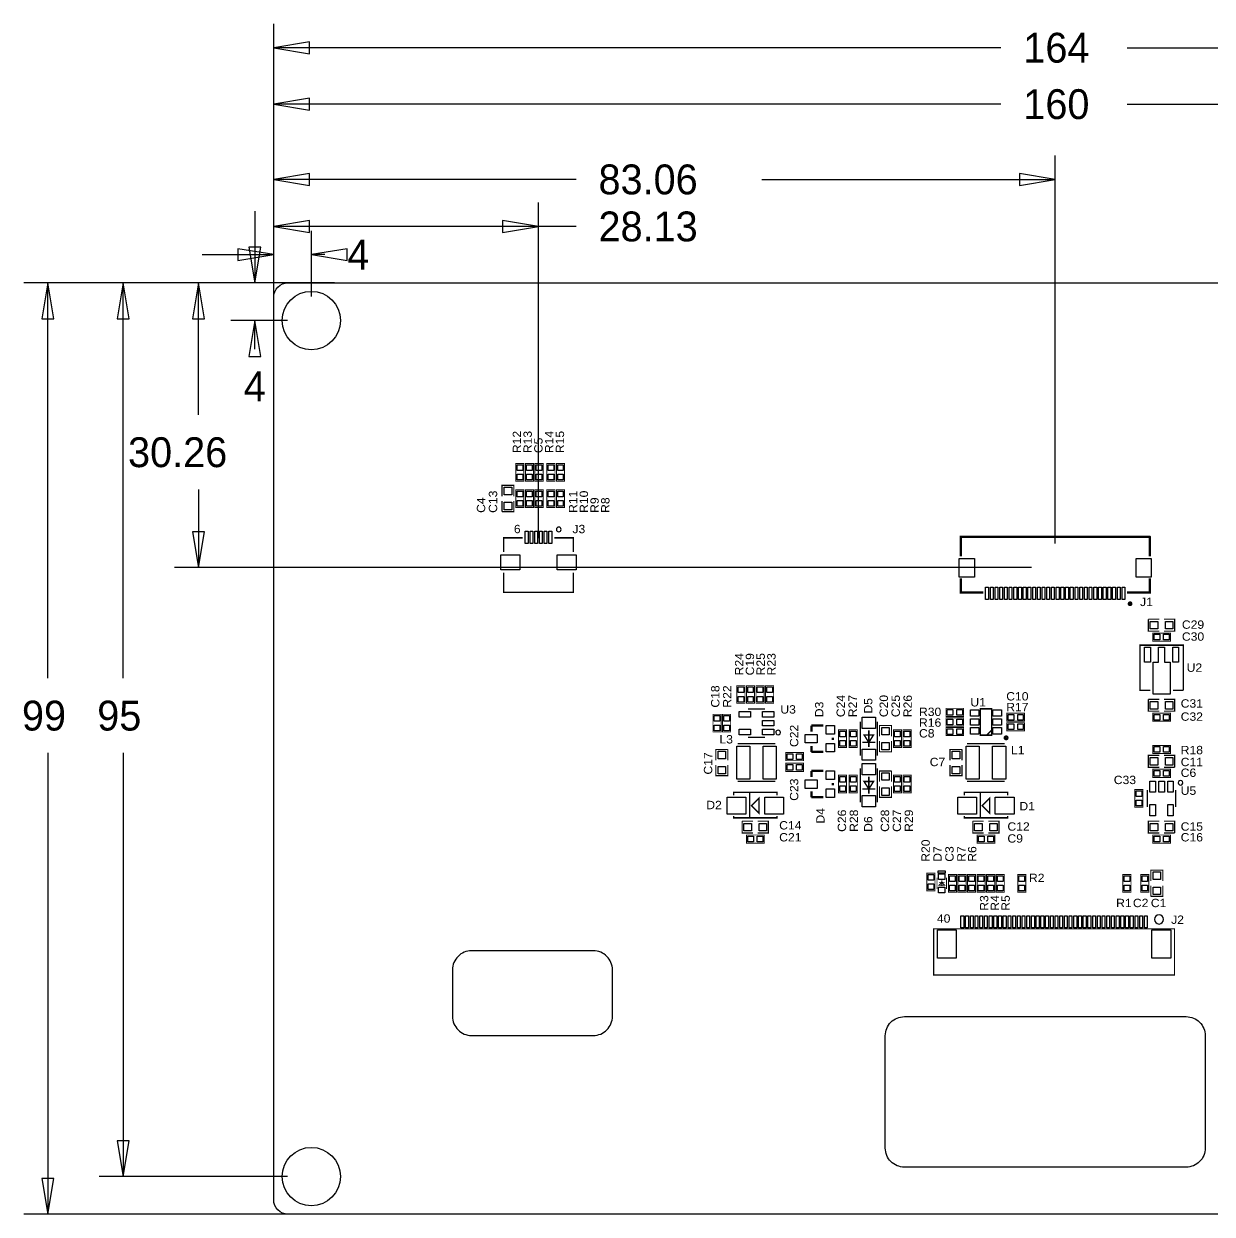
# Model space of a CAD drawing. Extents: x -27 to 164, y 0 to 127.
# Drawn here: x -26.6 to 99.7, y 0 to 126.5 of the extents above; entities that cross this region are included whole.
import ezdxf

# ---------------------------------------------------------------- set-up
doc = ezdxf.new("R2010")
doc.units = 0
doc.layers.add('DXF', color=7, linetype='CONTINUOUS')

msp = doc.modelspace()

# ---------------------------------------------------------------- linework, layer by layer
at = {"layer": 'DXF'}
for points in [[(0, 8.498078), (0, 126.539752)], [(3.81, 124.634752), (0, 123.999752), (3.81, 123.364752), (3.81, 124.634752)], [(77.287882, 123.999752), (0, 123.999752)], [(90.711782, 123.999752), (163.999672, 123.999752)], [(0, 99.356418), (0, 120.539764)], [(3.81, 118.634764), (0, 117.999764), (3.81, 117.364764), (3.81, 118.634764)], [(77.287882, 117.999764), (0, 117.999764)], [(90.711782, 117.999764), (159.99968, 117.999764)], [(0, 93.392498), (0, 112.53978)], [(83.06308, 71.281544), (83.06308, 112.53978)], [(3.81, 110.63478), (0, 109.99978), (3.81, 109.36478), (3.81, 110.63478)], [(79.25308, 109.36478), (83.06308, 109.99978), (79.25308, 110.63478), (79.25308, 109.36478)], [(32.138366, 109.99978), (0, 109.99978)], [(51.861466, 109.99978), (83.06308, 109.99978)], [(-1.999996, 106.619802), (-1.999996, 98.999802)], [(0, 93.874336), (0, 107.53979)], [(28.129992, 71.870316), (28.129992, 107.53979)], [(3.81, 105.63479), (0, 104.99979), (3.81, 104.36479), (3.81, 105.63479)], [(24.319992, 104.36479), (28.129992, 104.99979), (24.319992, 105.63479), (24.319992, 104.36479)], [(28.129992, 104.99979), (0, 104.99979)], [(0, 98.573082), (0, 104.539796)], [(3.999992, 97.53981), (3.999992, 104.539796)], [(32.138366, 104.99979), (28.129992, 104.99979)], [(-3.81, 101.364796), (0, 101.999796), (-3.81, 102.634796), (-3.81, 101.364796)], [(-2.634996, 102.809802), (-1.999996, 98.999802), (-1.364996, 102.809802), (-2.634996, 102.809802)], [(7.809992, 102.634796), (3.999992, 101.999796), (7.809992, 101.364796), (7.809992, 102.634796)], [(-7.62, 101.999796), (0, 101.999796)], [(5.437632, 101.999796), (3.999992, 101.999796)], [(4.745482, 98.999802), (-26.539952, 98.999802)], [(-23.364952, 95.189802), (-23.999952, 98.999802), (-24.634952, 95.189802), (-23.364952, 95.189802)], [(-23.999952, 56.968644), (-23.999952, 98.999802)], [(2.863088, 98.999802), (-18.539968, 98.999802)], [(-15.364968, 95.189802), (-15.999968, 98.999802), (-16.634968, 95.189802), (-15.364968, 95.189802)], [(-15.999968, 56.968644), (-15.999968, 98.999802)], [(6.477254, 98.999802), (-10.539984, 98.999802)], [(-7.364984, 95.189802), (-7.999984, 98.999802), (-8.634984, 95.189802), (-7.364984, 95.189802)], [(-7.999984, 84.968588), (-7.999984, 98.999802)], [(3.64617, 98.999802), (-4.539996, 98.999802)], [(1.459992, 94.99981), (-4.539996, 94.99981)], [(-1.364996, 91.18981), (-1.999996, 94.99981), (-2.634996, 91.18981), (-1.364996, 91.18981)], [(-1.999996, 91.968574), (-1.999996, 94.99981)], [(-7.999984, 77.031088), (-7.999984, 68.741544)], [(-8.634984, 72.551544), (-7.999984, 68.741544), (-7.364984, 72.551544), (-8.634984, 72.551544)], [(80.52308, 68.741544), (-10.539984, 68.741544)], [(-23.999952, 49.031144), (-23.999952, 0)], [(-15.999968, 49.031144), (-15.999968, 3.999992)], [(-16.634968, 7.809992), (-15.999968, 3.999992), (-15.364968, 7.809992), (-16.634968, 7.809992)], [(-24.634952, 3.81), (-23.999952, 0), (-23.364952, 3.81), (-24.634952, 3.81)], [(1.459992, 3.999992), (-18.539968, 3.999992)], [(9.851644, 0), (-26.539952, 0)]]:
    msp.add_lwpolyline(points, dxfattribs=at)
for points in [[(0, 1.524), (0, 97.475802, -0.414214), (1.524, 98.999802), (162.475672, 98.999802, -0.414214), (163.999672, 97.475802), (163.999672, 1.524, -0.414214), (162.475672, 0), (1.524, 0, -0.414214)], [(30.54985, 72.787764, 1), (30.04961, 72.787636, 1)], [(53.857906, 51.197002, 1), (53.358094, 51.196998, 1)], [(96.626934, 45.86097, 1), (96.127066, 45.86103, 1)], [(94.579186, 31.336234, 1), (93.601794, 31.336234, 1)], [(33.974532, 27.999944), (21.025358, 27.999944, 0.414214), (18.999962, 25.974548), (18.999962, 21.025358, 0.414214), (21.025358, 18.999962), (33.974532, 18.999962, 0.414214), (35.999928, 21.025358), (35.999928, 25.974548, 0.414214)], [(98.999802, 18.974562), (98.999802, 7.025386, -0.414214), (96.974406, 4.99999), (67.025266, 4.99999, -0.414214), (64.99987, 7.025386), (64.99987, 18.974562, -0.414214), (67.025266, 20.999958), (96.974406, 20.999958, -0.414214)]]:
    msp.add_lwpolyline(points, format="xyb", close=True, dxfattribs=at)
for points, const_width in [([(26.5938, 79.8068), (26.5938, 77.9272), (25.7302, 77.9272), (25.7302, 79.8068), (26.5938, 79.8068)], 0.1016), ([(27.6098, 79.8068), (27.6098, 77.9272), (26.7462, 77.9272), (26.7462, 79.8068), (27.6098, 79.8068)], 0.1016), ([(27.7622, 77.9272), (27.7622, 79.8068), (28.6258, 79.8068), (28.6258, 77.9272), (27.7622, 77.9272)], 0.1016), ([(29.8958, 79.8068), (29.8958, 77.9272), (29.0322, 77.9272), (29.0322, 79.8068), (29.8958, 79.8068)], 0.1016), ([(30.9118, 79.8068), (30.9118, 77.9272), (30.0482, 77.9272), (30.0482, 79.8068), (30.9118, 79.8068)], 0.1016), ([(24.257, 76.327), (24.257, 77.47), (25.527, 77.47), (25.527, 76.327)], 0.127), ([(25.7302, 75.1332), (25.7302, 77.0128), (26.5938, 77.0128), (26.5938, 75.1332), (25.7302, 75.1332)], 0.1016), ([(27.6098, 77.0128), (27.6098, 75.1332), (26.7462, 75.1332), (26.7462, 77.0128), (27.6098, 77.0128)], 0.1016), ([(28.6258, 77.0128), (28.6258, 75.1332), (27.7622, 75.1332), (27.7622, 77.0128), (28.6258, 77.0128)], 0.1016), ([(29.8958, 77.0128), (29.8958, 75.1332), (29.0322, 75.1332), (29.0322, 77.0128), (29.8958, 77.0128)], 0.1016), ([(30.9118, 77.0128), (30.9118, 75.1332), (30.0482, 75.1332), (30.0482, 77.0128), (30.9118, 77.0128)], 0.1016), ([(25.527, 75.819), (25.527, 74.676), (24.257, 74.676)], 0.127), ([(24.257, 74.676), (24.257, 75.819)], 0.127), ([(73.013062, 69.94017), (73.013062, 72.009), (93.103192, 72.009), (93.113098, 71.999094), (93.113098, 71.99884), (93.113098, 69.94017)], 0.254), ([(26.441908, 71.899272), (24.441912, 71.899272), (24.441912, 70.399402)], 0.150114), ([(29.841952, 71.899272), (31.841948, 71.899272), (31.841948, 70.399402)], 0.150114), ([(31.841948, 68.199254), (31.841948, 66.099182), (24.441912, 66.099182), (24.441912, 68.199254)], 0.150114), ([(75.431904, 66.089022), (73.013062, 66.089022), (73.013062, 67.57797)], 0.254), ([(90.694256, 66.089022), (93.113098, 66.089022), (93.113098, 67.57797)], 0.254), ([(94.107, 61.976), (92.964, 61.976), (92.964, 63.246)], 0.127), ([(92.964, 63.246), (94.107, 63.246)], 0.127), ([(94.615, 63.246), (95.758, 63.246), (95.758, 61.976), (94.615, 61.976)], 0.127), ([(93.4212, 61.7728), (95.3008, 61.7728), (95.3008, 60.9092), (93.4212, 60.9092), (93.4212, 61.7728)], 0.1016), ([(93.161104, 55.684928), (92.06103, 55.684928), (92.06103, 60.48502), (96.66097, 60.48502), (96.66097, 55.684928)], 0.150114), ([(49.2252, 54.3052), (49.2252, 56.1848), (50.0888, 56.1848), (50.0888, 54.3052), (49.2252, 54.3052)], 0.1016), ([(50.2412, 54.3052), (50.2412, 56.1848), (51.1048, 56.1848), (51.1048, 54.3052), (50.2412, 54.3052)], 0.1016), ([(52.1208, 56.1848), (52.1208, 54.3052), (51.2572, 54.3052), (51.2572, 56.1848), (52.1208, 56.1848)], 0.1016), ([(52.2732, 54.3052), (52.2732, 56.1848), (53.1368, 56.1848), (53.1368, 54.3052), (52.2732, 54.3052)], 0.1016), ([(96.66097, 55.684928), (95.560896, 55.684928)], 0.150114), ([(94.107, 53.467), (92.964, 53.467), (92.964, 54.737)], 0.127), ([(92.964, 54.737), (94.107, 54.737)], 0.127), ([(94.615, 54.737), (95.758, 54.737), (95.758, 53.467), (94.615, 53.467)], 0.127), ([(46.6852, 51.2572), (46.6852, 53.1368), (47.5488, 53.1368), (47.5488, 51.2572), (46.6852, 51.2572)], 0.1016), ([(47.7012, 51.2572), (47.7012, 53.1368), (48.5648, 53.1368), (48.5648, 51.2572), (47.7012, 51.2572)], 0.1016), ([(50.408078, 53.697124), (52.207922, 53.697124)], 0.150114), ([(73.3298, 52.9082), (71.4502, 52.9082), (71.4502, 53.7718), (73.3298, 53.7718), (73.3298, 52.9082)], 0.1016), ([(75.092052, 50.923952), (76.291948, 50.923952), (76.291948, 53.724048), (75.092052, 53.724048), (75.092052, 50.923952)], 0.150114), ([(77.9272, 53.2638), (79.8068, 53.2638), (79.8068, 52.4002), (77.9272, 52.4002), (77.9272, 53.2638)], 0.1016), ([(93.4212, 53.2638), (95.3008, 53.2638), (95.3008, 52.4002), (93.4212, 52.4002), (93.4212, 53.2638)], 0.1016), ([(57.15, 51.308), (57.15, 51.943)], 0.254), ([(57.15, 51.943), (58.42, 51.943)], 0.254), ([(62.346078, 48.745902), (62.346078, 52.346098)], 0.150114), ([(64.145922, 52.346098), (64.145922, 48.745902)], 0.150114), ([(64.389, 50.8), (64.389, 51.943), (65.659, 51.943), (65.659, 50.8)], 0.127), ([(73.3298, 51.8922), (71.4502, 51.8922), (71.4502, 52.7558), (73.3298, 52.7558), (73.3298, 51.8922)], 0.1016), ([(77.9272, 52.2478), (79.8068, 52.2478), (79.8068, 51.3842), (77.9272, 51.3842), (77.9272, 52.2478)], 0.1016), ([(52.207922, 50.696876), (50.408078, 50.696876)], 0.150114), ([(59.436, 50.419), (59.436, 50.673)], 0.254), ([(60.8838, 51.4858), (60.8838, 49.6062), (60.0202, 49.6062), (60.0202, 51.4858), (60.8838, 51.4858)], 0.1016), ([(62.0268, 51.4858), (62.0268, 49.6062), (61.1632, 49.6062), (61.1632, 51.4858), (62.0268, 51.4858)], 0.1016), ([(63.246, 50.146204), (63.746126, 50.945796), (62.745874, 50.945796), (63.246, 50.146204)], 0.150114), ([(63.246, 51.445922), (63.246, 49.646078)], 0.150114), ([(65.8622, 49.6062), (65.8622, 51.4858), (66.7258, 51.4858), (66.7258, 49.6062), (65.8622, 49.6062)], 0.1016), ([(66.8782, 49.6062), (66.8782, 51.4858), (67.7418, 51.4858), (67.7418, 49.6062), (66.8782, 49.6062)], 0.1016), ([(73.3298, 50.8762), (71.4502, 50.8762), (71.4502, 51.7398), (73.3298, 51.7398), (73.3298, 50.8762)], 0.1016), ([(75.792076, 50.923952), (76.291948, 51.424078)], 0.150114), ([(46.99, 48.26), (46.99, 49.403), (48.26, 49.403)], 0.127), ([(48.26, 49.403), (48.26, 48.26)], 0.127), ([(49.308004, 50.005996), (53.307996, 50.005996)], 0.150114), ([(57.15, 49.784), (57.15, 49.149)], 0.254), ([(63.946024, 50.146204), (62.545976, 50.146204)], 0.150114), ([(65.659, 50.292), (65.659, 49.149), (64.389, 49.149)], 0.127), ([(64.389, 49.149), (64.389, 50.292)], 0.127), ([(71.882, 48.26), (71.882, 49.403), (73.152, 49.403)], 0.127), ([(73.152, 49.403), (73.152, 48.26)], 0.127), ([(73.692004, 50.005996), (77.691996, 50.005996)], 0.150114), ([(95.3008, 48.9712), (93.4212, 48.9712), (93.4212, 49.8348), (95.3008, 49.8348), (95.3008, 48.9712)], 0.1016), ([(54.4322, 49.0728), (56.3118, 49.0728), (56.3118, 48.2092), (54.4322, 48.2092), (54.4322, 49.0728)], 0.1016), ([(57.15, 49.149), (58.42, 49.149)], 0.254), ([(94.107, 47.498), (92.964, 47.498), (92.964, 48.768), (94.107, 48.768)], 0.127), ([(94.615, 48.768), (95.758, 48.768), (95.758, 47.498)], 0.127), ([(48.26, 47.752), (48.26, 46.609), (46.99, 46.609), (46.99, 47.752)], 0.127), ([(54.4322, 47.9298), (56.3118, 47.9298), (56.3118, 47.0662), (54.4322, 47.0662), (54.4322, 47.9298)], 0.1016), ([(57.15, 46.482), (57.15, 47.117)], 0.254), ([(57.15, 47.117), (58.42, 47.117)], 0.254), ([(62.346078, 43.792902), (62.346078, 47.393098)], 0.150114), ([(64.145922, 47.393098), (64.145922, 43.792902)], 0.150114), ([(64.389, 45.974), (64.389, 47.117), (65.659, 47.117)], 0.127), ([(65.659, 47.117), (65.659, 45.974)], 0.127), ([(73.152, 47.752), (73.152, 46.609), (71.882, 46.609), (71.882, 47.752)], 0.127), ([(95.3008, 46.4312), (93.4212, 46.4312), (93.4212, 47.2948), (95.3008, 47.2948), (95.3008, 46.4312)], 0.1016), ([(95.758, 47.498), (94.615, 47.498)], 0.127), ([(49.308004, 46.006004), (53.307996, 46.006004)], 0.150114), ([(59.436, 45.593), (59.436, 45.847)], 0.254), ([(60.0202, 44.7802), (60.0202, 46.6598), (60.8838, 46.6598), (60.8838, 44.7802), (60.0202, 44.7802)], 0.1016), ([(61.1632, 44.7802), (61.1632, 46.6598), (62.0268, 46.6598), (62.0268, 44.7802), (61.1632, 44.7802)], 0.1016), ([(63.246, 45.193204), (63.746126, 45.992796), (62.745874, 45.992796), (63.246, 45.193204)], 0.150114), ([(63.246, 46.492922), (63.246, 44.693078)], 0.150114), ([(66.7258, 46.6598), (66.7258, 44.7802), (65.8622, 44.7802), (65.8622, 46.6598), (66.7258, 46.6598)], 0.1016), ([(67.7418, 46.6598), (67.7418, 44.7802), (66.8782, 44.7802), (66.8782, 46.6598), (67.7418, 46.6598)], 0.1016), ([(73.692004, 46.006004), (77.691996, 46.006004)], 0.150114), ([(53.48097, 44.534074), (53.48097, 44.834048), (48.88103, 44.834048), (48.88103, 44.534074)], 0.150114), ([(50.581052, 44.834048), (50.581052, 42.134028)], 0.150114), ([(50.78095, 43.434), (51.58105, 44.2341), (51.58105, 42.6339), (50.78095, 43.434)], 0.150114), ([(57.15, 44.958), (57.15, 44.323)], 0.254), ([(57.15, 44.323), (58.42, 44.323)], 0.254), ([(63.946024, 45.193204), (62.545976, 45.193204)], 0.150114), ([(65.659, 45.466), (65.659, 44.323), (64.389, 44.323), (64.389, 45.466)], 0.127), ([(77.99197, 44.534074), (77.99197, 44.834048), (73.39203, 44.834048), (73.39203, 44.534074)], 0.150114), ([(75.092052, 44.834048), (75.092052, 42.134028)], 0.150114), ([(75.29195, 43.434), (76.09205, 44.2341), (76.09205, 42.6339), (75.29195, 43.434)], 0.150114), ([(91.5162, 43.2562), (91.5162, 45.1358), (92.3798, 45.1358), (92.3798, 43.2562), (91.5162, 43.2562)], 0.1016), ([(92.860876, 43.296078), (92.860876, 45.095922)], 0.150114), ([(95.861124, 45.095922), (95.861124, 43.296078)], 0.150114), ([(48.88103, 42.333926), (48.88103, 42.134028), (53.48097, 42.134028), (53.48097, 42.333926)], 0.150114), ([(50.927, 40.513), (49.784, 40.513), (49.784, 41.783)], 0.127), ([(49.784, 41.783), (50.927, 41.783)], 0.127), ([(51.435, 41.783), (52.578, 41.783), (52.578, 40.513), (51.435, 40.513)], 0.127), ([(73.39203, 42.333926), (73.39203, 42.134028), (77.99197, 42.134028), (77.99197, 42.333926)], 0.150114), ([(75.438, 40.513), (74.295, 40.513), (74.295, 41.783)], 0.127), ([(74.295, 41.783), (75.438, 41.783)], 0.127), ([(75.946, 41.783), (77.089, 41.783), (77.089, 40.513), (75.946, 40.513)], 0.127), ([(94.107, 40.513), (92.964, 40.513), (92.964, 41.783), (94.107, 41.783)], 0.127), ([(94.615, 41.783), (95.758, 41.783), (95.758, 40.513)], 0.127), ([(95.758, 40.513), (94.615, 40.513)], 0.127), ([(50.2412, 40.3098), (52.1208, 40.3098), (52.1208, 39.4462), (50.2412, 39.4462), (50.2412, 40.3098)], 0.1016), ([(74.7522, 40.3098), (76.6318, 40.3098), (76.6318, 39.4462), (74.7522, 39.4462), (74.7522, 40.3098)], 0.1016), ([(95.3008, 39.4462), (93.4212, 39.4462), (93.4212, 40.3098), (95.3008, 40.3098), (95.3008, 39.4462)], 0.1016), ([(69.4182, 34.3662), (69.4182, 36.2458), (70.2818, 36.2458), (70.2818, 34.3662), (69.4182, 34.3662)], 0.1016), ([(70.492874, 35.778948), (70.492874, 34.579052)], 0.100076), ([(70.993, 35.478974), (70.993, 34.879026)], 0.100076), ([(71.493126, 35.778948), (71.493126, 34.579052)], 0.100076), ([(71.7042, 34.2392), (71.7042, 36.1188), (72.5678, 36.1188), (72.5678, 34.2392), (71.7042, 34.2392)], 0.1016), ([(73.5838, 36.1188), (73.5838, 34.2392), (72.7202, 34.2392), (72.7202, 36.1188), (73.5838, 36.1188)], 0.1016), ([(73.7362, 34.2392), (73.7362, 36.1188), (74.5998, 36.1188), (74.5998, 34.2392), (73.7362, 34.2392)], 0.1016), ([(75.6158, 36.1188), (75.6158, 34.2392), (74.7522, 34.2392), (74.7522, 36.1188), (75.6158, 36.1188)], 0.1016), ([(76.6318, 36.1188), (76.6318, 34.2392), (75.7682, 34.2392), (75.7682, 36.1188), (76.6318, 36.1188)], 0.1016), ([(76.7842, 34.2392), (76.7842, 36.1188), (77.6478, 36.1188), (77.6478, 34.2392), (76.7842, 34.2392)], 0.1016), ([(79.9338, 36.1188), (79.9338, 34.2392), (79.0702, 34.2392), (79.0702, 36.1188), (79.9338, 36.1188)], 0.1016), ([(91.1098, 36.1188), (91.1098, 34.2392), (90.2462, 34.2392), (90.2462, 36.1188), (91.1098, 36.1188)], 0.1016), ([(92.1512, 34.2392), (92.1512, 36.1188), (93.0148, 36.1188), (93.0148, 34.2392), (92.1512, 34.2392)], 0.1016), ([(93.218, 35.433), (93.218, 36.576), (94.488, 36.576), (94.488, 35.433)], 0.127), ([(71.292974, 34.979102), (70.993, 35.279076), (70.693026, 34.979102), (71.292974, 34.979102)], 0.100076), ([(71.292974, 35.279076), (70.693026, 35.279076)], 0.100076), ([(94.488, 34.925), (94.488, 33.782), (93.218, 33.782)], 0.127), ([(93.218, 33.782), (93.218, 34.925)], 0.127), ([(95.739966, 30.332172), (70.139814, 30.332172), (70.139814, 25.432258), (95.739966, 25.432258), (95.739966, 30.332172)], 0.127)]:
    msp.add_lwpolyline(points, dxfattribs=dict(at, const_width=const_width))
for points in [[(25.86228, 79.666592), (26.46172, 79.666592), (26.46172, 79.067152), (25.86228, 79.067152)], [(25.86228, 78.666848), (26.46172, 78.666848), (26.46172, 78.067408), (25.86228, 78.067408)], [(26.87828, 79.666592), (27.47772, 79.666592), (27.47772, 79.067152), (26.87828, 79.067152)], [(26.87828, 78.666848), (27.47772, 78.666848), (27.47772, 78.067408), (26.87828, 78.067408)], [(28.49372, 79.067152), (27.89428, 79.067152), (27.89428, 79.666592), (28.49372, 79.666592)], [(28.49372, 78.067408), (27.89428, 78.067408), (27.89428, 78.666848), (28.49372, 78.666848)], [(29.16428, 79.666592), (29.76372, 79.666592), (29.76372, 79.067152), (29.16428, 79.067152)], [(29.16428, 78.666848), (29.76372, 78.666848), (29.76372, 78.067408), (29.16428, 78.067408)], [(30.18028, 79.666592), (30.77972, 79.666592), (30.77972, 79.067152), (30.18028, 79.067152)], [(30.18028, 78.666848), (30.77972, 78.666848), (30.77972, 78.067408), (30.18028, 78.067408)], [(25.29205, 76.47305), (24.49195, 76.47305), (24.49195, 77.27315), (25.29205, 77.27315)], [(26.46172, 76.273152), (25.86228, 76.273152), (25.86228, 76.872592), (26.46172, 76.872592)], [(26.87828, 76.872592), (27.47772, 76.872592), (27.47772, 76.273152), (26.87828, 76.273152)], [(27.89428, 76.872592), (28.49372, 76.872592), (28.49372, 76.273152), (27.89428, 76.273152)], [(29.16428, 76.872592), (29.76372, 76.872592), (29.76372, 76.273152), (29.16428, 76.273152)], [(30.18028, 76.872592), (30.77972, 76.872592), (30.77972, 76.273152), (30.18028, 76.273152)], [(25.29205, 74.87285), (24.49195, 74.87285), (24.49195, 75.67295), (25.29205, 75.67295)], [(26.46172, 75.273408), (25.86228, 75.273408), (25.86228, 75.872848), (26.46172, 75.872848)], [(26.87828, 75.872848), (27.47772, 75.872848), (27.47772, 75.273408), (26.87828, 75.273408)], [(27.89428, 75.872848), (28.49372, 75.872848), (28.49372, 75.273408), (27.89428, 75.273408)], [(29.16428, 75.872848), (29.76372, 75.872848), (29.76372, 75.273408), (29.16428, 75.273408)], [(30.18028, 75.872848), (30.77972, 75.872848), (30.77972, 75.273408), (30.18028, 75.273408)], [(27.041983, 72.58939), (27.041983, 71.289418), (26.742009, 71.289418), (26.742009, 72.58939)], [(27.541855, 72.58939), (27.541855, 71.289418), (27.241881, 71.289418), (27.241881, 72.58939)], [(28.041981, 72.58939), (28.041981, 71.289418), (27.742007, 71.289418), (27.742007, 72.58939)], [(28.541853, 72.58939), (28.541853, 71.289418), (28.241879, 71.289418), (28.241879, 72.58939)], [(29.041979, 72.58939), (29.041979, 71.289418), (28.742005, 71.289418), (28.742005, 72.58939)], [(29.541851, 72.58939), (29.541851, 71.289418), (29.241877, 71.289418), (29.241877, 72.58939)], [(24.141938, 70.099301), (26.141934, 70.099301), (26.141934, 68.499355), (24.141938, 68.499355)], [(30.141926, 70.099301), (32.141922, 70.099301), (32.141922, 68.499355), (30.141926, 68.499355)], [(74.463021, 69.70903), (74.463021, 67.709034), (72.863075, 67.709034), (72.863075, 69.70903)], [(93.263085, 69.70903), (93.263085, 67.709034), (91.663139, 67.709034), (91.663139, 69.70903)], [(75.962891, 66.658998), (75.962891, 65.359026), (75.662917, 65.359026), (75.662917, 66.658998)], [(76.463017, 66.658998), (76.463017, 65.359026), (76.163043, 65.359026), (76.163043, 66.658998)], [(76.962889, 66.658998), (76.962889, 65.359026), (76.662915, 65.359026), (76.662915, 66.658998)], [(77.463015, 66.658998), (77.463015, 65.359026), (77.163041, 65.359026), (77.163041, 66.658998)], [(77.962887, 66.658998), (77.962887, 65.359026), (77.662913, 65.359026), (77.662913, 66.658998)], [(78.463013, 66.658998), (78.463013, 65.359026), (78.163039, 65.359026), (78.163039, 66.658998)], [(78.962885, 66.658998), (78.962885, 65.359026), (78.662911, 65.359026), (78.662911, 66.658998)], [(79.463011, 66.658998), (79.463011, 65.359026), (79.163037, 65.359026), (79.163037, 66.658998)], [(79.962883, 66.658998), (79.962883, 65.359026), (79.662909, 65.359026), (79.662909, 66.658998)], [(80.463009, 66.658998), (80.463009, 65.359026), (80.163035, 65.359026), (80.163035, 66.658998)], [(80.962881, 66.658998), (80.962881, 65.359026), (80.662907, 65.359026), (80.662907, 66.658998)], [(81.463007, 66.658998), (81.463007, 65.359026), (81.163033, 65.359026), (81.163033, 66.658998)], [(81.962879, 66.658998), (81.962879, 65.359026), (81.662905, 65.359026), (81.662905, 66.658998)], [(82.463005, 66.658998), (82.463005, 65.359026), (82.163031, 65.359026), (82.163031, 66.658998)], [(82.962877, 66.658998), (82.962877, 65.359026), (82.662903, 65.359026), (82.662903, 66.658998)], [(83.463003, 66.658998), (83.463003, 65.359026), (83.163029, 65.359026), (83.163029, 66.658998)], [(83.962875, 66.658998), (83.962875, 65.359026), (83.662901, 65.359026), (83.662901, 66.658998)], [(84.463001, 66.658998), (84.463001, 65.359026), (84.163027, 65.359026), (84.163027, 66.658998)], [(84.962873, 66.658998), (84.962873, 65.359026), (84.662899, 65.359026), (84.662899, 66.658998)], [(85.462999, 66.658998), (85.462999, 65.359026), (85.163025, 65.359026), (85.163025, 66.658998)], [(85.962871, 66.658998), (85.962871, 65.359026), (85.662897, 65.359026), (85.662897, 66.658998)], [(86.462997, 66.658998), (86.462997, 65.359026), (86.163023, 65.359026), (86.163023, 66.658998)], [(86.962869, 66.658998), (86.962869, 65.359026), (86.662895, 65.359026), (86.662895, 66.658998)], [(87.462995, 66.658998), (87.462995, 65.359026), (87.163021, 65.359026), (87.163021, 66.658998)], [(87.962867, 66.658998), (87.962867, 65.359026), (87.662893, 65.359026), (87.662893, 66.658998)], [(88.462993, 66.658998), (88.462993, 65.359026), (88.163019, 65.359026), (88.163019, 66.658998)], [(88.962865, 66.658998), (88.962865, 65.359026), (88.662891, 65.359026), (88.662891, 66.658998)], [(89.462991, 66.658998), (89.462991, 65.359026), (89.163017, 65.359026), (89.163017, 66.658998)], [(89.962863, 66.658998), (89.962863, 65.359026), (89.662889, 65.359026), (89.662889, 66.658998)], [(90.462989, 66.658998), (90.462989, 65.359026), (90.163015, 65.359026), (90.163015, 66.658998)], [(93.16085, 62.21095), (93.16085, 63.01105), (93.96095, 63.01105), (93.96095, 62.21095)], [(94.76105, 62.21095), (94.76105, 63.01105), (95.56115, 63.01105), (95.56115, 62.21095)], [(93.561408, 61.04128), (93.561408, 61.64072), (94.160848, 61.64072), (94.160848, 61.04128)], [(94.561152, 61.04128), (94.561152, 61.64072), (95.160592, 61.64072), (95.160592, 61.04128)], [(93.170883, 60.284995), (93.170883, 58.685049), (92.550869, 58.685049), (92.550869, 60.284995)], [(95.260922, 55.284878), (93.461078, 55.284878), (93.461078, 58.684922), (94.05112, 58.684922), (94.05112, 60.285122), (94.67088, 60.285122), (94.67088, 58.684922), (95.260922, 58.684922)], [(96.171131, 60.284995), (96.171131, 58.685049), (95.551117, 58.685049), (95.551117, 60.284995)], [(49.95672, 55.445152), (49.35728, 55.445152), (49.35728, 56.044592), (49.95672, 56.044592)], [(50.97272, 55.445152), (50.37328, 55.445152), (50.37328, 56.044592), (50.97272, 56.044592)], [(51.38928, 56.044592), (51.98872, 56.044592), (51.98872, 55.445152), (51.38928, 55.445152)], [(53.00472, 55.445152), (52.40528, 55.445152), (52.40528, 56.044592), (53.00472, 56.044592)], [(49.95672, 54.445408), (49.35728, 54.445408), (49.35728, 55.044848), (49.95672, 55.044848)], [(50.97272, 54.445408), (50.37328, 54.445408), (50.37328, 55.044848), (50.97272, 55.044848)], [(51.38928, 55.044848), (51.98872, 55.044848), (51.98872, 54.445408), (51.38928, 54.445408)], [(53.00472, 54.445408), (52.40528, 54.445408), (52.40528, 55.044848), (53.00472, 55.044848)], [(93.16085, 53.70195), (93.16085, 54.50205), (93.96095, 54.50205), (93.96095, 53.70195)], [(94.76105, 53.70195), (94.76105, 54.50205), (95.56115, 54.50205), (95.56115, 53.70195)], [(50.657506, 52.84724), (49.458626, 52.84724), (49.458626, 53.44668), (50.657506, 53.44668)], [(53.157374, 52.84724), (51.958494, 52.84724), (51.958494, 53.44668), (53.157374, 53.44668)], [(72.189848, 53.63972), (72.189848, 53.04028), (71.590408, 53.04028), (71.590408, 53.63972)], [(73.189592, 53.63972), (73.189592, 53.04028), (72.590152, 53.04028), (72.590152, 53.63972)], [(74.942065, 52.923948), (74.042143, 52.923948), (74.042143, 53.623972), (74.942065, 53.623972)], [(77.341857, 52.923948), (76.441935, 52.923948), (76.441935, 53.623972), (77.341857, 53.623972)], [(47.41672, 52.397152), (46.81728, 52.397152), (46.81728, 52.996592), (47.41672, 52.996592)], [(47.41672, 51.397408), (46.81728, 51.397408), (46.81728, 51.996848), (47.41672, 51.996848)], [(48.43272, 52.397152), (47.83328, 52.397152), (47.83328, 52.996592), (48.43272, 52.996592)], [(48.43272, 51.397408), (47.83328, 51.397408), (47.83328, 51.996848), (48.43272, 51.996848)], [(53.157374, 51.89728), (51.958494, 51.89728), (51.958494, 52.49672), (53.157374, 52.49672)], [(59.6138, 51.0413), (58.6994, 51.0413), (58.6994, 51.9557), (59.6138, 51.9557)], [(62.545976, 52.84597), (63.946024, 52.84597), (63.946024, 51.646074), (62.545976, 51.646074)], [(72.189848, 52.62372), (72.189848, 52.02428), (71.590408, 52.02428), (71.590408, 52.62372)], [(73.189592, 52.62372), (73.189592, 52.02428), (72.590152, 52.02428), (72.590152, 52.62372)], [(74.942065, 51.973988), (74.042143, 51.973988), (74.042143, 52.674012), (74.942065, 52.674012)], [(77.341857, 51.973988), (76.441935, 51.973988), (76.441935, 52.674012), (77.341857, 52.674012)], [(78.067408, 52.53228), (78.067408, 53.13172), (78.666848, 53.13172), (78.666848, 52.53228)], [(78.067408, 51.51628), (78.067408, 52.11572), (78.666848, 52.11572), (78.666848, 51.51628)], [(79.067152, 52.53228), (79.067152, 53.13172), (79.666592, 53.13172), (79.666592, 52.53228)], [(79.067152, 51.51628), (79.067152, 52.11572), (79.666592, 52.11572), (79.666592, 51.51628)], [(93.561408, 52.53228), (93.561408, 53.13172), (94.160848, 53.13172), (94.160848, 52.53228)], [(94.561152, 52.53228), (94.561152, 53.13172), (95.160592, 53.13172), (95.160592, 52.53228)], [(50.657506, 50.94732), (49.458626, 50.94732), (49.458626, 51.54676), (50.657506, 51.54676)], [(53.157374, 50.94732), (51.958494, 50.94732), (51.958494, 51.54676), (53.157374, 51.54676)], [(57.7596, 50.0888), (56.4896, 50.0888), (56.4896, 51.0032), (57.7596, 51.0032)], [(60.15228, 51.345592), (60.75172, 51.345592), (60.75172, 50.746152), (60.15228, 50.746152)], [(61.29528, 51.345592), (61.89472, 51.345592), (61.89472, 50.746152), (61.29528, 50.746152)], [(65.42405, 50.94605), (64.62395, 50.94605), (64.62395, 51.74615), (65.42405, 51.74615)], [(66.59372, 50.746152), (65.99428, 50.746152), (65.99428, 51.345592), (66.59372, 51.345592)], [(67.60972, 50.746152), (67.01028, 50.746152), (67.01028, 51.345592), (67.60972, 51.345592)], [(72.189848, 51.60772), (72.189848, 51.00828), (71.590408, 51.00828), (71.590408, 51.60772)], [(73.189592, 51.60772), (73.189592, 51.00828), (72.590152, 51.00828), (72.590152, 51.60772)], [(74.942065, 51.024028), (74.042143, 51.024028), (74.042143, 51.724052), (74.942065, 51.724052)], [(77.341857, 51.024028), (76.441935, 51.024028), (76.441935, 51.724052), (77.341857, 51.724052)], [(49.207928, 46.25594), (49.207928, 49.75606), (50.607976, 49.75606), (50.607976, 46.25594)], [(52.008024, 46.25594), (52.008024, 49.75606), (53.408072, 49.75606), (53.408072, 46.25594)], [(59.6138, 49.1363), (58.6994, 49.1363), (58.6994, 50.0507), (59.6138, 50.0507)], [(60.15228, 50.345848), (60.75172, 50.345848), (60.75172, 49.746408), (60.15228, 49.746408)], [(61.29528, 50.345848), (61.89472, 50.345848), (61.89472, 49.746408), (61.29528, 49.746408)], [(62.545976, 49.445926), (63.946024, 49.445926), (63.946024, 48.24603), (62.545976, 48.24603)], [(65.42405, 49.34585), (64.62395, 49.34585), (64.62395, 50.14595), (65.42405, 50.14595)], [(66.59372, 49.746408), (65.99428, 49.746408), (65.99428, 50.345848), (66.59372, 50.345848)], [(67.60972, 49.746408), (67.01028, 49.746408), (67.01028, 50.345848), (67.60972, 50.345848)], [(73.591928, 46.25594), (73.591928, 49.75606), (74.991976, 49.75606), (74.991976, 46.25594)], [(76.392024, 46.25594), (76.392024, 49.75606), (77.792072, 49.75606), (77.792072, 46.25594)], [(94.160848, 49.70272), (94.160848, 49.10328), (93.561408, 49.10328), (93.561408, 49.70272)], [(95.160592, 49.70272), (95.160592, 49.10328), (94.561152, 49.10328), (94.561152, 49.70272)], [(47.22495, 49.20615), (48.02505, 49.20615), (48.02505, 48.40605), (47.22495, 48.40605)], [(54.572408, 48.34128), (54.572408, 48.94072), (55.171848, 48.94072), (55.171848, 48.34128)], [(55.572152, 48.34128), (55.572152, 48.94072), (56.171592, 48.94072), (56.171592, 48.34128)], [(72.11695, 49.20615), (72.91705, 49.20615), (72.91705, 48.40605), (72.11695, 48.40605)], [(93.96095, 48.53305), (93.96095, 47.73295), (93.16085, 47.73295), (93.16085, 48.53305)], [(95.56115, 48.53305), (95.56115, 47.73295), (94.76105, 47.73295), (94.76105, 48.53305)], [(47.22495, 47.60595), (48.02505, 47.60595), (48.02505, 46.80585), (47.22495, 46.80585)], [(54.572408, 47.19828), (54.572408, 47.79772), (55.171848, 47.79772), (55.171848, 47.19828)], [(55.572152, 47.19828), (55.572152, 47.79772), (56.171592, 47.79772), (56.171592, 47.19828)], [(59.6138, 46.2153), (58.6994, 46.2153), (58.6994, 47.1297), (59.6138, 47.1297)], [(62.545976, 47.89297), (63.946024, 47.89297), (63.946024, 46.693074), (62.545976, 46.693074)], [(64.62395, 46.92015), (65.42405, 46.92015), (65.42405, 46.12005), (64.62395, 46.12005)], [(72.11695, 47.60595), (72.91705, 47.60595), (72.91705, 46.80585), (72.11695, 46.80585)], [(94.160848, 47.16272), (94.160848, 46.56328), (93.561408, 46.56328), (93.561408, 47.16272)], [(95.160592, 47.16272), (95.160592, 46.56328), (94.561152, 46.56328), (94.561152, 47.16272)], [(57.7596, 45.2628), (56.4896, 45.2628), (56.4896, 46.1772), (57.7596, 46.1772)], [(60.75172, 45.920152), (60.15228, 45.920152), (60.15228, 46.519592), (60.75172, 46.519592)], [(61.89472, 45.920152), (61.29528, 45.920152), (61.29528, 46.519592), (61.89472, 46.519592)], [(65.99428, 46.519592), (66.59372, 46.519592), (66.59372, 45.920152), (65.99428, 45.920152)], [(67.01028, 46.519592), (67.60972, 46.519592), (67.60972, 45.920152), (67.01028, 45.920152)], [(93.71076, 46.045374), (93.71076, 44.846494), (93.11132, 44.846494), (93.11132, 46.045374)], [(94.66072, 46.045374), (94.66072, 44.846494), (94.06128, 44.846494), (94.06128, 46.045374)], [(95.61068, 46.045374), (95.61068, 44.846494), (95.01124, 44.846494), (95.01124, 46.045374)], [(48.181006, 42.533824), (48.181006, 44.333922), (50.181002, 44.333922), (50.181002, 42.533824)], [(52.180998, 42.533824), (52.180998, 44.333922), (54.180994, 44.333922), (54.180994, 42.533824)], [(59.6138, 44.3103), (58.6994, 44.3103), (58.6994, 45.2247), (59.6138, 45.2247)], [(60.75172, 44.920408), (60.15228, 44.920408), (60.15228, 45.519848), (60.75172, 45.519848)], [(61.89472, 44.920408), (61.29528, 44.920408), (61.29528, 45.519848), (61.89472, 45.519848)], [(62.545976, 44.492926), (63.946024, 44.492926), (63.946024, 43.29303), (62.545976, 43.29303)], [(64.62395, 45.31995), (65.42405, 45.31995), (65.42405, 44.51985), (64.62395, 44.51985)], [(65.99428, 45.519848), (66.59372, 45.519848), (66.59372, 44.920408), (65.99428, 44.920408)], [(67.01028, 45.519848), (67.60972, 45.519848), (67.60972, 44.920408), (67.01028, 44.920408)], [(72.692006, 42.533824), (72.692006, 44.333922), (74.692002, 44.333922), (74.692002, 42.533824)], [(76.691998, 42.533824), (76.691998, 44.333922), (78.691994, 44.333922), (78.691994, 42.533824)], [(92.24772, 44.396152), (91.64828, 44.396152), (91.64828, 44.995592), (92.24772, 44.995592)], [(92.24772, 43.396408), (91.64828, 43.396408), (91.64828, 43.995848), (92.24772, 43.995848)], [(93.71076, 43.545506), (93.71076, 42.346626), (93.11132, 42.346626), (93.11132, 43.545506)], [(95.61068, 43.545506), (95.61068, 42.346626), (95.01124, 42.346626), (95.01124, 43.545506)], [(49.98085, 40.74795), (49.98085, 41.54805), (50.78095, 41.54805), (50.78095, 40.74795)], [(51.58105, 40.74795), (51.58105, 41.54805), (52.38115, 41.54805), (52.38115, 40.74795)], [(74.49185, 40.74795), (74.49185, 41.54805), (75.29195, 41.54805), (75.29195, 40.74795)], [(76.09205, 40.74795), (76.09205, 41.54805), (76.89215, 41.54805), (76.89215, 40.74795)], [(93.96095, 41.54805), (93.96095, 40.74795), (93.16085, 40.74795), (93.16085, 41.54805)], [(95.56115, 41.54805), (95.56115, 40.74795), (94.76105, 40.74795), (94.76105, 41.54805)], [(50.381408, 39.57828), (50.381408, 40.17772), (50.980848, 40.17772), (50.980848, 39.57828)], [(51.381152, 39.57828), (51.381152, 40.17772), (51.980592, 40.17772), (51.980592, 39.57828)], [(74.892408, 39.57828), (74.892408, 40.17772), (75.491848, 40.17772), (75.491848, 39.57828)], [(75.892152, 39.57828), (75.892152, 40.17772), (76.491592, 40.17772), (76.491592, 39.57828)], [(94.160848, 40.17772), (94.160848, 39.57828), (93.561408, 39.57828), (93.561408, 40.17772)], [(95.160592, 40.17772), (95.160592, 39.57828), (94.561152, 39.57828), (94.561152, 40.17772)], [(70.14972, 35.506152), (69.55028, 35.506152), (69.55028, 36.105592), (70.14972, 36.105592)], [(71.39305, 36.478972), (70.59295, 36.478972), (70.59295, 36.279074), (71.39305, 36.279074)], [(70.642988, 36.188904), (71.343012, 36.188904), (71.343012, 35.588956), (70.642988, 35.588956)], [(72.43572, 35.379152), (71.83628, 35.379152), (71.83628, 35.978592), (72.43572, 35.978592)], [(72.85228, 35.978592), (73.45172, 35.978592), (73.45172, 35.379152), (72.85228, 35.379152)], [(74.46772, 35.379152), (73.86828, 35.379152), (73.86828, 35.978592), (74.46772, 35.978592)], [(74.88428, 35.978592), (75.48372, 35.978592), (75.48372, 35.379152), (74.88428, 35.379152)], [(75.90028, 35.978592), (76.49972, 35.978592), (76.49972, 35.379152), (75.90028, 35.379152)], [(77.51572, 35.379152), (76.91628, 35.379152), (76.91628, 35.978592), (77.51572, 35.978592)], [(79.20228, 35.978592), (79.80172, 35.978592), (79.80172, 35.379152), (79.20228, 35.379152)], [(90.37828, 35.978592), (90.97772, 35.978592), (90.97772, 35.379152), (90.37828, 35.379152)], [(92.88272, 35.379152), (92.28328, 35.379152), (92.28328, 35.978592), (92.88272, 35.978592)], [(94.25305, 35.57905), (93.45295, 35.57905), (93.45295, 36.37915), (94.25305, 36.37915)], [(70.14972, 34.506408), (69.55028, 34.506408), (69.55028, 35.105848), (70.14972, 35.105848)], [(70.642988, 34.769044), (71.343012, 34.769044), (71.343012, 34.169096), (70.642988, 34.169096)], [(72.43572, 34.379408), (71.83628, 34.379408), (71.83628, 34.978848), (72.43572, 34.978848)], [(72.85228, 34.978848), (73.45172, 34.978848), (73.45172, 34.379408), (72.85228, 34.379408)], [(74.46772, 34.379408), (73.86828, 34.379408), (73.86828, 34.978848), (74.46772, 34.978848)], [(74.88428, 34.978848), (75.48372, 34.978848), (75.48372, 34.379408), (74.88428, 34.379408)], [(75.90028, 34.978848), (76.49972, 34.978848), (76.49972, 34.379408), (75.90028, 34.379408)], [(77.51572, 34.379408), (76.91628, 34.379408), (76.91628, 34.978848), (77.51572, 34.978848)], [(79.20228, 34.978848), (79.80172, 34.978848), (79.80172, 34.379408), (79.20228, 34.379408)], [(90.37828, 34.978848), (90.97772, 34.978848), (90.97772, 34.379408), (90.37828, 34.379408)], [(92.88272, 34.379408), (92.28328, 34.379408), (92.28328, 34.978848), (92.88272, 34.978848)], [(94.25305, 33.97885), (93.45295, 33.97885), (93.45295, 34.77895), (94.25305, 34.77895)], [(73.339833, 31.73222), (73.339833, 30.432248), (73.039859, 30.432248), (73.039859, 31.73222)], [(73.839959, 31.73222), (73.839959, 30.432248), (73.539985, 30.432248), (73.539985, 31.73222)], [(74.339831, 31.73222), (74.339831, 30.432248), (74.039857, 30.432248), (74.039857, 31.73222)], [(74.839957, 31.73222), (74.839957, 30.432248), (74.539983, 30.432248), (74.539983, 31.73222)], [(75.339829, 31.73222), (75.339829, 30.432248), (75.039855, 30.432248), (75.039855, 31.73222)], [(75.839955, 31.73222), (75.839955, 30.432248), (75.539981, 30.432248), (75.539981, 31.73222)], [(76.339827, 31.73222), (76.339827, 30.432248), (76.039853, 30.432248), (76.039853, 31.73222)], [(76.839953, 31.73222), (76.839953, 30.432248), (76.539979, 30.432248), (76.539979, 31.73222)], [(77.339825, 31.73222), (77.339825, 30.432248), (77.039851, 30.432248), (77.039851, 31.73222)], [(77.839951, 31.73222), (77.839951, 30.432248), (77.539977, 30.432248), (77.539977, 31.73222)], [(78.339823, 31.73222), (78.339823, 30.432248), (78.039849, 30.432248), (78.039849, 31.73222)], [(78.839949, 31.73222), (78.839949, 30.432248), (78.539975, 30.432248), (78.539975, 31.73222)], [(79.339821, 31.73222), (79.339821, 30.432248), (79.039847, 30.432248), (79.039847, 31.73222)], [(79.839947, 31.73222), (79.839947, 30.432248), (79.539973, 30.432248), (79.539973, 31.73222)], [(80.339819, 31.73222), (80.339819, 30.432248), (80.039845, 30.432248), (80.039845, 31.73222)], [(80.839945, 31.73222), (80.839945, 30.432248), (80.539971, 30.432248), (80.539971, 31.73222)], [(81.339817, 31.73222), (81.339817, 30.432248), (81.039843, 30.432248), (81.039843, 31.73222)], [(81.839943, 31.73222), (81.839943, 30.432248), (81.539969, 30.432248), (81.539969, 31.73222)], [(82.339815, 31.73222), (82.339815, 30.432248), (82.039841, 30.432248), (82.039841, 31.73222)], [(82.839941, 31.73222), (82.839941, 30.432248), (82.539967, 30.432248), (82.539967, 31.73222)], [(83.339813, 31.73222), (83.339813, 30.432248), (83.039839, 30.432248), (83.039839, 31.73222)], [(83.839939, 31.73222), (83.839939, 30.432248), (83.539965, 30.432248), (83.539965, 31.73222)], [(84.339811, 31.73222), (84.339811, 30.432248), (84.039837, 30.432248), (84.039837, 31.73222)], [(84.839937, 31.73222), (84.839937, 30.432248), (84.539963, 30.432248), (84.539963, 31.73222)], [(85.339809, 31.73222), (85.339809, 30.432248), (85.039835, 30.432248), (85.039835, 31.73222)], [(85.839935, 31.73222), (85.839935, 30.432248), (85.539961, 30.432248), (85.539961, 31.73222)], [(86.339807, 31.73222), (86.339807, 30.432248), (86.039833, 30.432248), (86.039833, 31.73222)], [(86.839933, 31.73222), (86.839933, 30.432248), (86.539959, 30.432248), (86.539959, 31.73222)], [(87.339805, 31.73222), (87.339805, 30.432248), (87.039831, 30.432248), (87.039831, 31.73222)], [(87.839931, 31.73222), (87.839931, 30.432248), (87.539957, 30.432248), (87.539957, 31.73222)], [(88.339803, 31.73222), (88.339803, 30.432248), (88.039829, 30.432248), (88.039829, 31.73222)], [(88.839929, 31.73222), (88.839929, 30.432248), (88.539955, 30.432248), (88.539955, 31.73222)], [(89.339801, 31.73222), (89.339801, 30.432248), (89.039827, 30.432248), (89.039827, 31.73222)], [(89.839927, 31.73222), (89.839927, 30.432248), (89.539953, 30.432248), (89.539953, 31.73222)], [(90.339799, 31.73222), (90.339799, 30.432248), (90.039825, 30.432248), (90.039825, 31.73222)], [(90.839925, 31.73222), (90.839925, 30.432248), (90.539951, 30.432248), (90.539951, 31.73222)], [(91.339797, 31.73222), (91.339797, 30.432248), (91.039823, 30.432248), (91.039823, 31.73222)], [(91.839923, 31.73222), (91.839923, 30.432248), (91.539949, 30.432248), (91.539949, 31.73222)], [(92.339795, 31.73222), (92.339795, 30.432248), (92.039821, 30.432248), (92.039821, 31.73222)], [(92.839921, 31.73222), (92.839921, 30.432248), (92.539947, 30.432248), (92.539947, 31.73222)], [(72.53986, 30.232223), (72.53986, 27.232229), (70.539864, 27.232229), (70.539864, 30.232223)], [(95.339916, 30.232223), (95.339916, 27.232229), (93.33992, 27.232229), (93.33992, 30.232223)]]:
    msp.add_lwpolyline(points, close=True, dxfattribs=at)
for points, const_width in [([(91.13901, 64.893698, 1), (90.88501, 64.893698, 1), (91.13901, 64.893698)], 0.254), ([(77.974952, 50.637948, 1.000372), (77.695044, 50.637948, 0.999629), (77.974952, 50.637948)], 0.249936)]:
    msp.add_lwpolyline(points, format="xyb", dxfattribs=dict(at, const_width=const_width))
for centre in [(3.999992, 94.99981), (3.999992, 3.999992)]:
    msp.add_circle(centre, 3.099943, dxfattribs=at)

# ---------------------------------------------------------------- texts
for s, height, width, p in [('164', 3.175, 0.992, (79.669132, 122.412252)), ('160', 3.175, 0.992, (79.669132, 116.412264)), ('83.06', 3.175, 0.992, (34.519616, 108.41228)), ('28.13', 3.175, 0.992, (34.519616, 103.41229)), ('4', 3.175, 0.992, (7.818882, 100.412296)), ('4', 3.175, 0.992, (-3.181096, 86.412324)), ('30.26', 3.175, 0.992, (-15.480284, 79.412338)), ('6', 0.889, 1.085714, (25.527, 72.39)), ('J3', 0.889, 1.085714, (31.75, 72.39)), ('J1', 0.889, 1.085714, (92.075, 64.643)), ('C29', 0.889, 1.085714, (96.52, 62.23)), ('C30', 0.889, 1.085714, (96.52, 60.96)), ('U2', 0.889, 1.085714, (97.028, 57.658)), ('99', 3.175, 0.992, (-26.755852, 51.412394)), ('95', 3.175, 0.992, (-18.755868, 51.412394)), ('U1', 0.889, 1.085714, (74.041, 53.975)), ('C10', 0.889, 1.085714, (77.851, 54.61)), ('C31', 0.889, 1.085714, (96.393, 53.848)), ('U3', 0.889, 1.085714, (53.848, 53.213)), ('R30', 0.889, 1.085714, (68.58, 52.959)), ('R17', 0.889, 1.085714, (77.851, 53.467)), ('C32', 0.889, 1.085714, (96.393, 52.451)), ('R16', 0.889, 1.085714, (68.58, 51.816)), ('L3', 0.889, 1.085714, (47.371, 50.038)), ('C8', 0.889, 1.085714, (68.58, 50.673)), ('L1', 0.889, 1.085714, (78.359, 48.895)), ('R18', 0.889, 1.085714, (96.393, 48.895)), ('C7', 0.889, 1.085714, (69.723, 47.625)), ('C11', 0.889, 1.085714, (96.393, 47.625)), ('C6', 0.889, 1.085714, (96.393, 46.482)), ('C33', 0.889, 1.085714, (89.281, 45.72)), ('U5', 0.889, 1.085714, (96.393, 44.577)), ('D2', 0.889, 1.085714, (45.974, 43.053)), ('D1', 0.889, 1.085714, (79.248, 42.926)), ('C14', 0.889, 1.085714, (53.721, 40.894)), ('C21', 0.889, 1.085714, (53.721, 39.624)), ('C12', 0.889, 1.085714, (77.978, 40.767)), ('C15', 0.889, 1.085714, (96.393, 40.767)), ('C16', 0.889, 1.085714, (96.393, 39.624)), ('C9', 0.889, 1.085714, (77.978, 39.497)), ('R2', 0.889, 1.085714, (80.264, 35.306)), ('R1', 0.889, 1.085714, (89.535, 32.639)), ('C2', 0.889, 1.085714, (91.313, 32.639)), ('C1', 0.889, 1.085714, (93.218, 32.639)), ('40', 0.889, 1.085714, (70.485, 30.988)), ('J2', 0.889, 1.085714, (95.377, 30.861))]:
    msp.add_text(s, height=height, dxfattribs=dict(at, width=width)).set_placement(p)
at = {"layer": 'DXF', "width": 1.085714}
for s, p in [('R12', (26.289, 80.899)), ('R13', (27.432, 80.899)), ('C5', (28.575, 80.899)), ('R14', (29.718, 80.899)), ('R15', (30.861, 80.899)), ('C4', (22.479, 74.549)), ('C13', (23.749, 74.549)), ('R11', (32.258, 74.549)), ('R10', (33.401, 74.549)), ('R9', (34.544, 74.549)), ('R8', (35.687, 74.549)), ('R24', (49.911, 57.277)), ('C19', (51.054, 57.277)), ('R25', (52.197, 57.277)), ('R23', (53.34, 57.277)), ('C18', (47.371, 53.848)), ('R22', (48.641, 53.848)), ('D3', (58.42, 52.832)), ('C24', (60.706, 52.832)), ('R27', (61.976, 52.832)), ('D5', (63.627, 53.213)), ('C20', (65.278, 52.832)), ('C25', (66.548, 52.832)), ('R26', (67.818, 52.832)), ('C22', (55.753, 49.657)), ('C17', (46.609, 46.736)), ('C23', (55.753, 43.942)), ('D4', (58.547, 41.529)), ('C26', (60.833, 40.64)), ('R28', (62.103, 40.64)), ('D6', (63.627, 40.64)), ('C28', (65.405, 40.64)), ('C27', (66.675, 40.64)), ('R29', (67.945, 40.64)), ('R20', (69.723, 37.465)), ('D7', (70.993, 37.465)), ('C3', (72.263, 37.465)), ('R7', (73.533, 37.465)), ('R6', (74.676, 37.465)), ('R3', (75.946, 32.258)), ('R4', (77.089, 32.258)), ('R5', (78.232, 32.258))]:
    msp.add_text(s, height=0.889, rotation=90, dxfattribs=at).set_placement(p)

doc.saveas('drawing.dxf')
